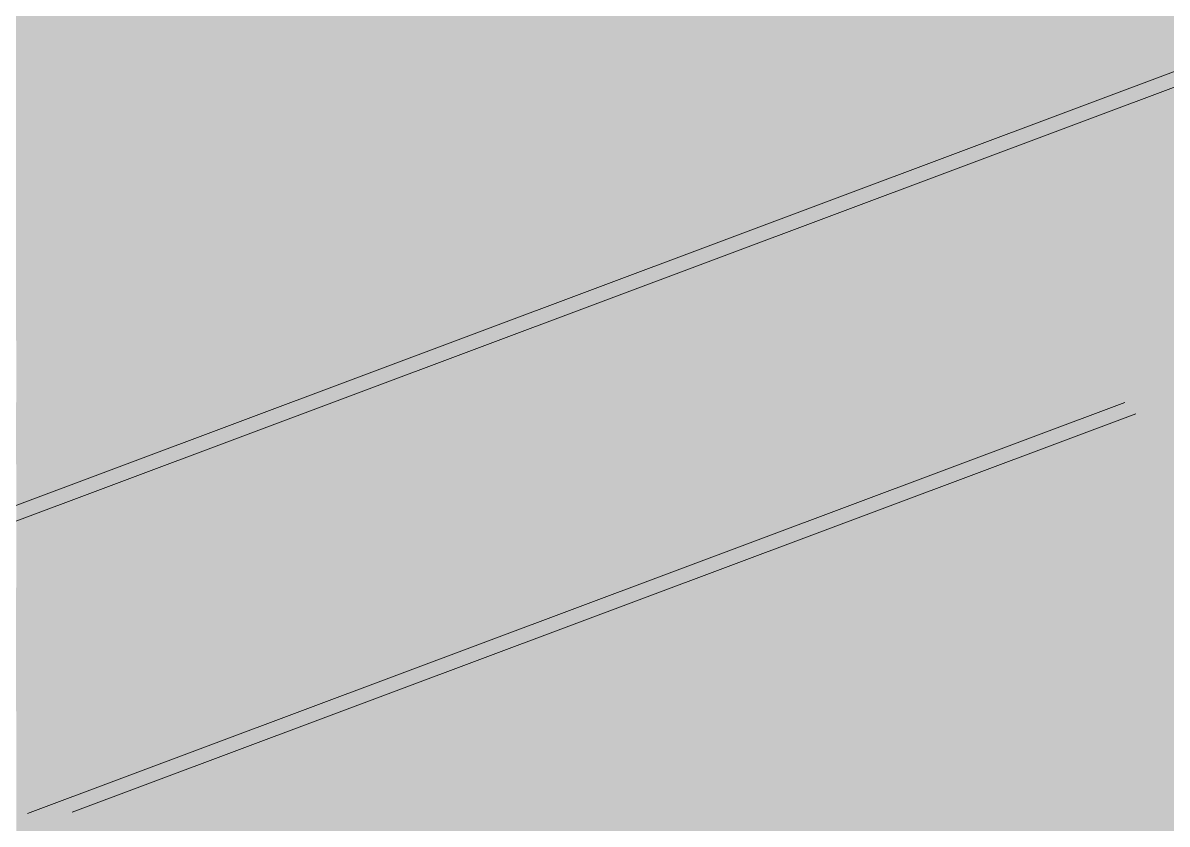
# Paper-space layout '03 3D Building and Roof' of a CAD drawing. Header units: millimetres. Extents: x 5 to 415, y 5 to 292.
# Drawn here: x 40.01 to 46.36, y 75.37 to 79.82 of the extents above; entities that cross this region are included whole.
import ezdxf

# ---------------------------------------------------------------- set-up
doc = ezdxf.new("R2010")
doc.units = ezdxf.units.MM
doc.layers.add('EXISTING', color=7, linetype='Continuous')
doc.layers.add('IMAGES', color=7, linetype='Continuous')

# ---------------------------------------------------------------- blocks, each defined once
blk = doc.blocks.new('SHEET_03')
at = {"layer": 'EXISTING', "color": 250, "lineweight": 9}
for p, q in [((37.7996, 76.3297), (50.9068, 81.2398)), ((37.9238, 76.2889), (51.1553, 81.2455)), ((40.0359, 75.4339), (46.1236, 77.7144)), ((40.2844, 75.4396), (46.1857, 77.6503))]:
    blk.add_line(p, q, dxfattribs=at)
at = {"layer": 'IMAGES', "color": 7}
for points in [[(37.7457, 79.7714), (44.2575, 79.7714), (37.7457, 79.9429), (44.2575, 79.9429)], [(44.2575, 79.7714), (44.4289, 79.7714), (44.2575, 79.9429), (44.4289, 79.9429)], [(44.4289, 79.7714), (44.6002, 79.7714), (44.4289, 79.9429), (44.6002, 79.9429)], [(44.6002, 79.7714), (44.7716, 79.7714), (44.6002, 79.9429), (44.7716, 79.9429)], [(44.7716, 79.7714), (45.1143, 79.7714), (44.7716, 79.9429), (45.1143, 79.9429)], [(45.1143, 79.7714), (45.2857, 79.7714), (45.1143, 79.9429), (45.2857, 79.9429)], [(45.2857, 79.7714), (45.457, 79.7714), (45.2857, 79.9429), (45.457, 79.9429)], [(45.457, 79.7714), (45.6284, 79.7714), (45.457, 79.9429), (45.6284, 79.9429)], [(45.6284, 79.7714), (45.7998, 79.7714), (45.6284, 79.9429), (45.7998, 79.9429)], [(45.7998, 79.7714), (46.4852, 79.7714), (45.7998, 79.9429), (46.4852, 79.9429)], [(37.7457, 79.6), (43.7434, 79.6), (37.7457, 79.7714), (43.7434, 79.7714)], [(43.7434, 79.6), (43.9148, 79.6), (43.7434, 79.7714), (43.9148, 79.7714)], [(43.9148, 79.6), (44.2575, 79.6), (43.9148, 79.7714), (44.2575, 79.7714)], [(44.2575, 79.6), (44.4289, 79.6), (44.2575, 79.7714), (44.4289, 79.7714)], [(44.4289, 79.6), (44.6002, 79.6), (44.4289, 79.7714), (44.6002, 79.7714)], [(44.6002, 79.6), (44.7716, 79.6), (44.6002, 79.7714), (44.7716, 79.7714)], [(44.7716, 79.6), (45.1143, 79.6), (44.7716, 79.7714), (45.1143, 79.7714)], [(45.1143, 79.6), (45.2857, 79.6), (45.1143, 79.7714), (45.2857, 79.7714)], [(45.2857, 79.6), (46.1425, 79.6), (45.2857, 79.7714), (46.1425, 79.7714)], [(46.1425, 79.6), (46.3139, 79.6), (46.1425, 79.7714), (46.3139, 79.7714)], [(46.3139, 79.6), (46.4852, 79.6), (46.3139, 79.7714), (46.4852, 79.7714)], [(37.7457, 79.4286), (43.2293, 79.4286), (37.7457, 79.6), (43.2293, 79.6)], [(43.2293, 79.4286), (43.4007, 79.4286), (43.2293, 79.6), (43.4007, 79.6)], [(43.4007, 79.4286), (43.7434, 79.4286), (43.4007, 79.6), (43.7434, 79.6)], [(43.7434, 79.4286), (43.9148, 79.4286), (43.7434, 79.6), (43.9148, 79.6)], [(43.9148, 79.4286), (44.2575, 79.4286), (43.9148, 79.6), (44.2575, 79.6)], [(44.2575, 79.4286), (44.4289, 79.4286), (44.2575, 79.6), (44.4289, 79.6)], [(44.4289, 79.4286), (44.6002, 79.4286), (44.4289, 79.6), (44.6002, 79.6)], [(44.6002, 79.4286), (44.7716, 79.4286), (44.6002, 79.6), (44.7716, 79.6)], [(44.7716, 79.4286), (45.6284, 79.4286), (44.7716, 79.6), (45.6284, 79.6)], [(45.6284, 79.4286), (46.1425, 79.4286), (45.6284, 79.6), (46.1425, 79.6)], [(46.1425, 79.4286), (46.3139, 79.4286), (46.1425, 79.6), (46.3139, 79.6)], [(46.3139, 79.2571), (46.4852, 79.2571), (46.3139, 79.6), (46.4852, 79.6)], [(37.7457, 79.2571), (42.8866, 79.2571), (37.7457, 79.4286), (42.8866, 79.4286)], [(42.8866, 79.2571), (43.058, 79.2571), (42.8866, 79.4286), (43.058, 79.4286)], [(43.058, 79.2571), (43.2293, 79.2571), (43.058, 79.4286), (43.2293, 79.4286)], [(43.2293, 79.2571), (43.4007, 79.2571), (43.2293, 79.4286), (43.4007, 79.4286)], [(43.4007, 79.2571), (43.7434, 79.2571), (43.4007, 79.4286), (43.7434, 79.4286)], [(43.7434, 79.2571), (43.9148, 79.2571), (43.7434, 79.4286), (43.9148, 79.4286)], [(43.9148, 79.2571), (44.0861, 79.2571), (43.9148, 79.4286), (44.0861, 79.4286)], [(44.0861, 79.2571), (44.2575, 79.2571), (44.0861, 79.4286), (44.2575, 79.4286)], [(44.2575, 79.2571), (44.4289, 79.2571), (44.2575, 79.4286), (44.4289, 79.4286)], [(44.4289, 79.2571), (45.1143, 79.2571), (44.4289, 79.4286), (45.1143, 79.4286)], [(45.1143, 79.2571), (45.2857, 79.2571), (45.1143, 79.4286), (45.2857, 79.4286)], [(45.2857, 79.2571), (45.457, 79.2571), (45.2857, 79.4286), (45.457, 79.4286)], [(45.457, 79.2571), (45.6284, 79.2571), (45.457, 79.4286), (45.6284, 79.4286)], [(45.6284, 79.2571), (45.7998, 79.2571), (45.6284, 79.4286), (45.7998, 79.4286)], [(45.7998, 79.2571), (45.9711, 79.2571), (45.7998, 79.4286), (45.9711, 79.4286)], [(45.9711, 79.2571), (46.3139, 79.2571), (45.9711, 79.4286), (46.3139, 79.4286)], [(37.7457, 79.0857), (42.3725, 79.0857), (37.7457, 79.2571), (42.3725, 79.2571)], [(42.3725, 79.0857), (42.5439, 79.0857), (42.3725, 79.2571), (42.5439, 79.2571)], [(42.5439, 79.0857), (42.7152, 79.0857), (42.5439, 79.2571), (42.7152, 79.2571)], [(42.7152, 79.0857), (42.8866, 79.0857), (42.7152, 79.2571), (42.8866, 79.2571)], [(42.8866, 79.0857), (43.058, 79.0857), (42.8866, 79.2571), (43.058, 79.2571)], [(43.058, 79.0857), (43.2293, 79.0857), (43.058, 79.2571), (43.2293, 79.2571)], [(43.2293, 79.0857), (43.4007, 79.0857), (43.2293, 79.2571), (43.4007, 79.2571)], [(43.4007, 79.0857), (43.572, 79.0857), (43.4007, 79.2571), (43.572, 79.2571)], [(43.572, 79.0857), (43.7434, 79.0857), (43.572, 79.2571), (43.7434, 79.2571)], [(43.7434, 79.0857), (43.9148, 79.0857), (43.7434, 79.2571), (43.9148, 79.2571)], [(43.9148, 79.0857), (44.7716, 79.0857), (43.9148, 79.2571), (44.7716, 79.2571)], [(44.7716, 79.0857), (44.9429, 79.0857), (44.7716, 79.2571), (44.9429, 79.2571)], [(44.9429, 79.0857), (45.1143, 79.0857), (44.9429, 79.2571), (45.1143, 79.2571)], [(45.1143, 79.0857), (45.2857, 79.0857), (45.1143, 79.2571), (45.2857, 79.2571)], [(45.2857, 79.0857), (45.6284, 79.0857), (45.2857, 79.2571), (45.6284, 79.2571)], [(45.6284, 79.0857), (45.7998, 79.0857), (45.6284, 79.2571), (45.7998, 79.2571)], [(45.7998, 79.0857), (45.9711, 79.0857), (45.7998, 79.2571), (45.9711, 79.2571)], [(45.9711, 79.0857), (46.1425, 79.0857), (45.9711, 79.2571), (46.1425, 79.2571)], [(46.1425, 79.0857), (46.8279, 79.0857), (46.1425, 79.2571), (46.8279, 79.2571)], [(37.7457, 78.9143), (41.8584, 78.9143), (37.7457, 79.0857), (41.8584, 79.0857)], [(41.8584, 78.9143), (42.0298, 78.9143), (41.8584, 79.0857), (42.0298, 79.0857)], [(42.0298, 78.9143), (42.2011, 78.9143), (42.0298, 79.0857), (42.2011, 79.0857)], [(42.2011, 78.9143), (42.3725, 78.9143), (42.2011, 79.0857), (42.3725, 79.0857)], [(42.3725, 78.9143), (42.5439, 78.9143), (42.3725, 79.0857), (42.5439, 79.0857)], [(42.5439, 78.9143), (42.7152, 78.9143), (42.5439, 79.0857), (42.7152, 79.0857)], [(42.7152, 78.9143), (42.8866, 78.9143), (42.7152, 79.0857), (42.8866, 79.0857)], [(42.8866, 78.9143), (43.058, 78.9143), (42.8866, 79.0857), (43.058, 79.0857)], [(43.058, 78.9143), (43.2293, 78.9143), (43.058, 79.0857), (43.2293, 79.0857)], [(43.2293, 78.9143), (43.4007, 78.9143), (43.2293, 79.0857), (43.4007, 79.0857)], [(43.4007, 78.9143), (44.2575, 78.9143), (43.4007, 79.0857), (44.2575, 79.0857)], [(44.2575, 78.9143), (44.4289, 78.9143), (44.2575, 79.0857), (44.4289, 79.0857)], [(44.4289, 78.9143), (44.6002, 78.9143), (44.4289, 79.0857), (44.6002, 79.0857)], [(44.6002, 78.9143), (44.7716, 78.9143), (44.6002, 79.0857), (44.7716, 79.0857)], [(44.7716, 78.9143), (44.9429, 78.9143), (44.7716, 79.0857), (44.9429, 79.0857)], [(44.9429, 78.7429), (45.1143, 78.7429), (44.9429, 79.0857), (45.1143, 79.0857)], [(45.1143, 78.9143), (45.457, 78.9143), (45.1143, 79.0857), (45.457, 79.0857)], [(45.457, 78.9143), (45.6284, 78.9143), (45.457, 79.0857), (45.6284, 79.0857)], [(45.6284, 78.9143), (45.7998, 78.9143), (45.6284, 79.0857), (45.7998, 79.0857)], [(45.7998, 78.9143), (45.9711, 78.9143), (45.7998, 79.0857), (45.9711, 79.0857)], [(45.9711, 78.9143), (46.1425, 78.9143), (45.9711, 79.0857), (46.1425, 79.0857)], [(46.1425, 78.9143), (48.1988, 78.9143), (46.1425, 79.0857), (48.1988, 79.0857)], [(37.7457, 78.7429), (41.687, 78.7429), (37.7457, 78.9143), (41.687, 78.9143)], [(41.687, 78.7429), (41.8584, 78.7429), (41.687, 78.9143), (41.8584, 78.9143)], [(41.8584, 78.7429), (42.0298, 78.7429), (41.8584, 78.9143), (42.0298, 78.9143)], [(42.0298, 78.7429), (42.2011, 78.7429), (42.0298, 78.9143), (42.2011, 78.9143)], [(42.2011, 78.7429), (42.3725, 78.7429), (42.2011, 78.9143), (42.3725, 78.9143)], [(42.3725, 78.7429), (42.5439, 78.7429), (42.3725, 78.9143), (42.5439, 78.9143)], [(42.5439, 78.7429), (42.7152, 78.7429), (42.5439, 78.9143), (42.7152, 78.9143)], [(42.7152, 78.7429), (42.8866, 78.7429), (42.7152, 78.9143), (42.8866, 78.9143)], [(42.8866, 78.7429), (43.9148, 78.7429), (42.8866, 78.9143), (43.9148, 78.9143)], [(43.9148, 78.7429), (44.0861, 78.7429), (43.9148, 78.9143), (44.0861, 78.9143)], [(44.0861, 78.7429), (44.2575, 78.7429), (44.0861, 78.9143), (44.2575, 78.9143)], [(44.2575, 78.7429), (44.4289, 78.7429), (44.2575, 78.9143), (44.4289, 78.9143)], [(44.4289, 78.7429), (44.6002, 78.7429), (44.4289, 78.9143), (44.6002, 78.9143)], [(44.6002, 78.7429), (44.9429, 78.7429), (44.6002, 78.9143), (44.9429, 78.9143)], [(45.1143, 78.7429), (45.2857, 78.7429), (45.1143, 78.9143), (45.2857, 78.9143)], [(45.2857, 78.7429), (45.6284, 78.7429), (45.2857, 78.9143), (45.6284, 78.9143)], [(45.6284, 78.7429), (47.342, 78.7429), (45.6284, 78.9143), (47.342, 78.9143)], [(37.7457, 78.5714), (41.173, 78.5714), (37.7457, 78.7429), (41.173, 78.7429)], [(41.173, 78.5714), (41.3443, 78.5714), (41.173, 78.7429), (41.3443, 78.7429)], [(41.3443, 78.5714), (41.5157, 78.5714), (41.3443, 78.7429), (41.5157, 78.7429)], [(41.5157, 78.5714), (41.687, 78.5714), (41.5157, 78.7429), (41.687, 78.7429)], [(41.687, 78.5714), (41.8584, 78.5714), (41.687, 78.7429), (41.8584, 78.7429)], [(41.8584, 78.5714), (42.0298, 78.5714), (41.8584, 78.7429), (42.0298, 78.7429)], [(42.0298, 78.5714), (42.3725, 78.5714), (42.0298, 78.7429), (42.3725, 78.7429)], [(42.3725, 78.5714), (42.5439, 78.5714), (42.3725, 78.7429), (42.5439, 78.7429)], [(42.5439, 78.5714), (43.4007, 78.5714), (42.5439, 78.7429), (43.4007, 78.7429)], [(43.4007, 78.5714), (43.572, 78.5714), (43.4007, 78.7429), (43.572, 78.7429)], [(43.572, 78.5714), (43.7434, 78.5714), (43.572, 78.7429), (43.7434, 78.7429)], [(43.7434, 78.5714), (43.9148, 78.5714), (43.7434, 78.7429), (43.9148, 78.7429)], [(43.9148, 78.5714), (44.0861, 78.5714), (43.9148, 78.7429), (44.0861, 78.7429)], [(44.0861, 78.4), (44.2575, 78.4), (44.0861, 78.7429), (44.2575, 78.7429)], [(44.2575, 78.5714), (44.4289, 78.5714), (44.2575, 78.7429), (44.4289, 78.7429)], [(44.4289, 78.5714), (44.6002, 78.5714), (44.4289, 78.7429), (44.6002, 78.7429)], [(44.6002, 78.5714), (44.7716, 78.5714), (44.6002, 78.7429), (44.7716, 78.7429)], [(44.7716, 78.5714), (45.2857, 78.5714), (44.7716, 78.7429), (45.2857, 78.7429)], [(45.2857, 78.5714), (46.8279, 78.5714), (45.2857, 78.7429), (46.8279, 78.7429)], [(37.7457, 78.4), (40.4875, 78.4), (37.7457, 78.5714), (40.4875, 78.5714)], [(40.4875, 78.2286), (40.6589, 78.2286), (40.4875, 78.5714), (40.6589, 78.5714)], [(40.6589, 78.4), (40.8302, 78.4), (40.6589, 78.5714), (40.8302, 78.5714)], [(40.8302, 78.4), (41.173, 78.4), (40.8302, 78.5714), (41.173, 78.5714)], [(41.173, 78.4), (41.3443, 78.4), (41.173, 78.5714), (41.3443, 78.5714)], [(41.3443, 78.4), (41.687, 78.4), (41.3443, 78.5714), (41.687, 78.5714)], [(41.687, 78.4), (41.8584, 78.4), (41.687, 78.5714), (41.8584, 78.5714)], [(41.8584, 78.4), (42.0298, 78.4), (41.8584, 78.5714), (42.0298, 78.5714)], [(42.0298, 78.4), (42.8866, 78.4), (42.0298, 78.5714), (42.8866, 78.5714)], [(42.8866, 78.4), (43.058, 78.4), (42.8866, 78.5714), (43.058, 78.5714)], [(43.058, 78.4), (43.2293, 78.4), (43.058, 78.5714), (43.2293, 78.5714)], [(43.2293, 78.4), (43.4007, 78.4), (43.2293, 78.5714), (43.4007, 78.5714)], [(43.4007, 78.4), (43.572, 78.4), (43.4007, 78.5714), (43.572, 78.5714)], [(43.572, 78.4), (43.7434, 78.4), (43.572, 78.5714), (43.7434, 78.5714)], [(43.7434, 78.4), (44.0861, 78.4), (43.7434, 78.5714), (44.0861, 78.5714)], [(44.2575, 78.4), (44.6002, 78.4), (44.2575, 78.5714), (44.6002, 78.5714)], [(44.6002, 78.4), (44.7716, 78.4), (44.6002, 78.5714), (44.7716, 78.5714)], [(44.7716, 78.4), (46.4852, 78.4), (44.7716, 78.5714), (46.4852, 78.5714)], [(37.7457, 78.2286), (40.1448, 78.2286), (37.7457, 78.4), (40.1448, 78.4)], [(40.1448, 78.2286), (40.3161, 78.2286), (40.1448, 78.4), (40.3161, 78.4)], [(40.3161, 78.2286), (40.4875, 78.2286), (40.3161, 78.4), (40.4875, 78.4)], [(40.6589, 78.2286), (40.8302, 78.2286), (40.6589, 78.4), (40.8302, 78.4)], [(40.8302, 78.2286), (41.173, 78.2286), (40.8302, 78.4), (41.173, 78.4)], [(41.173, 78.2286), (41.3443, 78.2286), (41.173, 78.4), (41.3443, 78.4)], [(41.3443, 78.2286), (41.5157, 78.2286), (41.3443, 78.4), (41.5157, 78.4)], [(41.5157, 78.2286), (41.687, 78.2286), (41.5157, 78.4), (41.687, 78.4)], [(41.687, 78.2286), (42.5439, 78.2286), (41.687, 78.4), (42.5439, 78.4)], [(42.5439, 78.2286), (42.7152, 78.2286), (42.5439, 78.4), (42.7152, 78.4)], [(42.7152, 78.2286), (42.8866, 78.2286), (42.7152, 78.4), (42.8866, 78.4)], [(42.8866, 78.2286), (43.058, 78.2286), (42.8866, 78.4), (43.058, 78.4)], [(43.058, 78.0571), (43.4007, 78.0571), (43.058, 78.4), (43.4007, 78.4)], [(43.4007, 78.2286), (43.572, 78.2286), (43.4007, 78.4), (43.572, 78.4)], [(43.572, 78.2286), (43.9148, 78.2286), (43.572, 78.4), (43.9148, 78.4)], [(43.9148, 78.2286), (44.4289, 78.2286), (43.9148, 78.4), (44.4289, 78.4)], [(44.4289, 78.2286), (45.9711, 78.2286), (44.4289, 78.4), (45.9711, 78.4)], [(45.9711, 78.2286), (46.1425, 78.2286), (45.9711, 78.4), (46.1425, 78.4)], [(46.1425, 78.2286), (46.3139, 78.2286), (46.1425, 78.4), (46.3139, 78.4)], [(46.3139, 78.2286), (46.4852, 78.2286), (46.3139, 78.4), (46.4852, 78.4)], [(39.8021, 78.0571), (40.1448, 78.0571), (39.8021, 78.2286), (40.1448, 78.2286)], [(40.1448, 78.0571), (40.3161, 78.0571), (40.1448, 78.2286), (40.3161, 78.2286)], [(40.3161, 78.0571), (40.4875, 78.0571), (40.3161, 78.2286), (40.4875, 78.2286)], [(40.4875, 78.0571), (40.6589, 78.0571), (40.4875, 78.2286), (40.6589, 78.2286)], [(40.6589, 78.0571), (40.8302, 78.0571), (40.6589, 78.2286), (40.8302, 78.2286)], [(40.8302, 78.0571), (41.173, 78.0571), (40.8302, 78.2286), (41.173, 78.2286)], [(41.173, 78.0571), (41.3443, 78.0571), (41.173, 78.2286), (41.3443, 78.2286)], [(41.3443, 78.0571), (41.8584, 78.0571), (41.3443, 78.2286), (41.8584, 78.2286)], [(41.8584, 78.0571), (42.2011, 78.0571), (41.8584, 78.2286), (42.2011, 78.2286)], [(42.2011, 78.0571), (42.3725, 78.0571), (42.2011, 78.2286), (42.3725, 78.2286)], [(42.3725, 78.0571), (42.5439, 78.0571), (42.3725, 78.2286), (42.5439, 78.2286)], [(42.5439, 78.0571), (42.7152, 78.0571), (42.5439, 78.2286), (42.7152, 78.2286)], [(42.7152, 78.0571), (43.058, 78.0571), (42.7152, 78.2286), (43.058, 78.2286)], [(43.4007, 78.0571), (43.572, 78.0571), (43.4007, 78.2286), (43.572, 78.2286)], [(43.572, 78.0571), (43.9148, 78.0571), (43.572, 78.2286), (43.9148, 78.2286)], [(43.9148, 78.0571), (45.457, 78.0571), (43.9148, 78.2286), (45.457, 78.2286)], [(45.457, 78.0571), (45.6284, 78.0571), (45.457, 78.2286), (45.6284, 78.2286)], [(45.6284, 78.0571), (45.7998, 78.0571), (45.6284, 78.2286), (45.7998, 78.2286)], [(45.7998, 78.0571), (45.9711, 78.0571), (45.7998, 78.2286), (45.9711, 78.2286)], [(45.9711, 78.0571), (46.1425, 78.0571), (45.9711, 78.2286), (46.1425, 78.2286)], [(46.1425, 78.0571), (46.3139, 78.0571), (46.1425, 78.2286), (46.3139, 78.2286)], [(46.3139, 78.0571), (46.4852, 78.0571), (46.3139, 78.2286), (46.4852, 78.2286)], [(39.9734, 77.8857), (40.1448, 77.8857), (39.9734, 78.0571), (40.1448, 78.0571)], [(40.1448, 77.8857), (40.3161, 77.8857), (40.1448, 78.0571), (40.3161, 78.0571)], [(40.3161, 77.8857), (40.4875, 77.8857), (40.3161, 78.0571), (40.4875, 78.0571)], [(40.4875, 77.8857), (40.6589, 77.8857), (40.4875, 78.0571), (40.6589, 78.0571)], [(40.6589, 77.8857), (41.5157, 77.8857), (40.6589, 78.0571), (41.5157, 78.0571)], [(41.5157, 77.8857), (41.687, 77.8857), (41.5157, 78.0571), (41.687, 78.0571)], [(41.687, 77.8857), (41.8584, 77.8857), (41.687, 78.0571), (41.8584, 78.0571)], [(41.8584, 77.8857), (42.0298, 77.8857), (41.8584, 78.0571), (42.0298, 78.0571)], [(42.0298, 77.8857), (42.2011, 77.8857), (42.0298, 78.0571), (42.2011, 78.0571)], [(42.2011, 77.8857), (42.7152, 77.8857), (42.2011, 78.0571), (42.7152, 78.0571)], [(42.7152, 77.8857), (42.8866, 77.8857), (42.7152, 78.0571), (42.8866, 78.0571)], [(42.8866, 77.8857), (43.058, 77.8857), (42.8866, 78.0571), (43.058, 78.0571)], [(43.058, 77.8857), (43.4007, 77.8857), (43.058, 78.0571), (43.4007, 78.0571)], [(43.4007, 77.8857), (45.1143, 77.8857), (43.4007, 78.0571), (45.1143, 78.0571)], [(45.1143, 77.8857), (45.457, 77.8857), (45.1143, 78.0571), (45.457, 78.0571)], [(45.457, 77.7143), (45.6284, 77.7143), (45.457, 78.0571), (45.6284, 78.0571)], [(45.6284, 77.8857), (45.7998, 77.8857), (45.6284, 78.0571), (45.7998, 78.0571)], [(45.7998, 77.8857), (45.9711, 77.8857), (45.7998, 78.0571), (45.9711, 78.0571)], [(45.9711, 77.8857), (46.1425, 77.8857), (45.9711, 78.0571), (46.1425, 78.0571)], [(46.1425, 77.8857), (46.3139, 77.8857), (46.1425, 78.0571), (46.3139, 78.0571)], [(46.3139, 77.8857), (46.4852, 77.8857), (46.3139, 78.0571), (46.4852, 78.0571)], [(39.9734, 77.7143), (40.3161, 77.7143), (39.9734, 77.8857), (40.3161, 77.8857)], [(40.3161, 77.7143), (41.0016, 77.7143), (40.3161, 77.8857), (41.0016, 77.8857)], [(41.0016, 77.7143), (41.173, 77.7143), (41.0016, 77.8857), (41.173, 77.8857)], [(41.173, 77.7143), (41.3443, 77.7143), (41.173, 77.8857), (41.3443, 77.8857)], [(41.3443, 77.7143), (41.5157, 77.7143), (41.3443, 77.8857), (41.5157, 77.8857)], [(41.5157, 77.7143), (41.687, 77.7143), (41.5157, 77.8857), (41.687, 77.8857)], [(41.687, 77.7143), (41.8584, 77.7143), (41.687, 77.8857), (41.8584, 77.8857)], [(41.8584, 77.7143), (42.2011, 77.7143), (41.8584, 77.8857), (42.2011, 77.8857)], [(42.2011, 77.7143), (42.3725, 77.7143), (42.2011, 77.8857), (42.3725, 77.8857)], [(42.3725, 77.7143), (42.5439, 77.7143), (42.3725, 77.8857), (42.5439, 77.8857)], [(42.5439, 77.7143), (43.058, 77.7143), (42.5439, 77.8857), (43.058, 77.8857)], [(43.058, 77.7143), (44.6002, 77.7143), (43.058, 77.8857), (44.6002, 77.8857)], [(44.6002, 77.7143), (44.7716, 77.7143), (44.6002, 77.8857), (44.7716, 77.8857)], [(44.7716, 77.7143), (44.9429, 77.7143), (44.7716, 77.8857), (44.9429, 77.8857)], [(44.9429, 77.7143), (45.1143, 77.7143), (44.9429, 77.8857), (45.1143, 77.8857)], [(45.1143, 77.7143), (45.457, 77.7143), (45.1143, 77.8857), (45.457, 77.8857)], [(45.6284, 77.7143), (45.7998, 77.7143), (45.6284, 77.8857), (45.7998, 77.8857)], [(45.7998, 77.7143), (45.9711, 77.7143), (45.7998, 77.8857), (45.9711, 77.8857)], [(45.9711, 77.7143), (46.3139, 77.7143), (45.9711, 77.8857), (46.3139, 77.8857)], [(46.3139, 77.7143), (46.4852, 77.7143), (46.3139, 77.8857), (46.4852, 77.8857)], [(39.6307, 77.5429), (40.4875, 77.5429), (39.6307, 77.7143), (40.4875, 77.7143)], [(40.4875, 77.5429), (40.8302, 77.5429), (40.4875, 77.7143), (40.8302, 77.7143)], [(40.8302, 77.5429), (41.0016, 77.5429), (40.8302, 77.7143), (41.0016, 77.7143)], [(41.0016, 77.5429), (41.173, 77.5429), (41.0016, 77.7143), (41.173, 77.7143)], [(41.173, 77.5429), (41.3443, 77.5429), (41.173, 77.7143), (41.3443, 77.7143)], [(41.3443, 77.5429), (41.8584, 77.5429), (41.3443, 77.7143), (41.8584, 77.7143)], [(41.8584, 77.5429), (42.0298, 77.5429), (41.8584, 77.7143), (42.0298, 77.7143)], [(42.0298, 77.5429), (42.2011, 77.5429), (42.0298, 77.7143), (42.2011, 77.7143)], [(42.2011, 77.5429), (42.5439, 77.5429), (42.2011, 77.7143), (42.5439, 77.7143)], [(42.5439, 77.5429), (44.2575, 77.5429), (42.5439, 77.7143), (44.2575, 77.7143)], [(44.2575, 77.5429), (44.6002, 77.5429), (44.2575, 77.7143), (44.6002, 77.7143)], [(44.6002, 77.5429), (44.7716, 77.5429), (44.6002, 77.7143), (44.7716, 77.7143)], [(44.7716, 77.5429), (45.1143, 77.5429), (44.7716, 77.7143), (45.1143, 77.7143)], [(45.1143, 77.5429), (45.2857, 77.5429), (45.1143, 77.7143), (45.2857, 77.7143)], [(45.2857, 77.5429), (45.457, 77.5429), (45.2857, 77.7143), (45.457, 77.7143)], [(45.457, 77.5429), (45.6284, 77.5429), (45.457, 77.7143), (45.6284, 77.7143)], [(45.6284, 77.5429), (45.7998, 77.5429), (45.6284, 77.7143), (45.7998, 77.7143)], [(45.7998, 77.5429), (45.9711, 77.5429), (45.7998, 77.7143), (45.9711, 77.7143)], [(45.9711, 77.5429), (46.3139, 77.5429), (45.9711, 77.7143), (46.3139, 77.7143)], [(46.3139, 77.5429), (46.4852, 77.5429), (46.3139, 77.7143), (46.4852, 77.7143)], [(39.4593, 77.3714), (40.1448, 77.3714), (39.4593, 77.5429), (40.1448, 77.5429)], [(40.1448, 77.3714), (40.3161, 77.3714), (40.1448, 77.5429), (40.3161, 77.5429)], [(40.3161, 77.3714), (40.4875, 77.3714), (40.3161, 77.5429), (40.4875, 77.5429)], [(40.4875, 77.3714), (40.6589, 77.3714), (40.4875, 77.5429), (40.6589, 77.5429)], [(40.6589, 77.3714), (40.8302, 77.3714), (40.6589, 77.5429), (40.8302, 77.5429)], [(40.8302, 77.3714), (41.173, 77.3714), (40.8302, 77.5429), (41.173, 77.5429)], [(41.173, 77.3714), (41.3443, 77.3714), (41.173, 77.5429), (41.3443, 77.5429)], [(41.3443, 77.3714), (41.687, 77.3714), (41.3443, 77.5429), (41.687, 77.5429)], [(41.687, 77.3714), (42.0298, 77.3714), (41.687, 77.5429), (42.0298, 77.5429)], [(42.0298, 77.3714), (43.7434, 77.3714), (42.0298, 77.5429), (43.7434, 77.5429)], [(43.7434, 77.3714), (43.9148, 77.3714), (43.7434, 77.5429), (43.9148, 77.5429)], [(43.9148, 77.3714), (44.0861, 77.3714), (43.9148, 77.5429), (44.0861, 77.5429)], [(44.0861, 77.3714), (44.2575, 77.3714), (44.0861, 77.5429), (44.2575, 77.5429)], [(44.2575, 77.3714), (44.6002, 77.3714), (44.2575, 77.5429), (44.6002, 77.5429)], [(44.6002, 77.3714), (44.7716, 77.3714), (44.6002, 77.5429), (44.7716, 77.5429)], [(44.7716, 77.3714), (44.9429, 77.3714), (44.7716, 77.5429), (44.9429, 77.5429)], [(44.9429, 77.3714), (45.1143, 77.3714), (44.9429, 77.5429), (45.1143, 77.5429)], [(45.1143, 77.3714), (45.2857, 77.3714), (45.1143, 77.5429), (45.2857, 77.5429)], [(45.2857, 77.3714), (45.457, 77.3714), (45.2857, 77.5429), (45.457, 77.5429)], [(45.457, 77.3714), (45.6284, 77.3714), (45.457, 77.5429), (45.6284, 77.5429)], [(45.6284, 77.3714), (45.7998, 77.3714), (45.6284, 77.5429), (45.7998, 77.5429)], [(45.7998, 77.3714), (45.9711, 77.3714), (45.7998, 77.5429), (45.9711, 77.5429)], [(45.9711, 77.3714), (46.3139, 77.3714), (45.9711, 77.5429), (46.3139, 77.5429)], [(46.3139, 77.3714), (46.4852, 77.3714), (46.3139, 77.5429), (46.4852, 77.5429)], [(39.9734, 77.2), (40.1448, 77.2), (39.9734, 77.3714), (40.1448, 77.3714)], [(40.1448, 77.2), (40.4875, 77.2), (40.1448, 77.3714), (40.4875, 77.3714)], [(40.4875, 77.2), (40.8302, 77.2), (40.4875, 77.3714), (40.8302, 77.3714)], [(40.8302, 77.2), (41.0016, 77.2), (40.8302, 77.3714), (41.0016, 77.3714)], [(41.0016, 77.2), (41.173, 77.2), (41.0016, 77.3714), (41.173, 77.3714)], [(41.173, 77.2), (41.3443, 77.2), (41.173, 77.3714), (41.3443, 77.3714)], [(41.3443, 77.2), (41.687, 77.2), (41.3443, 77.3714), (41.687, 77.3714)], [(41.687, 77.2), (43.058, 77.2), (41.687, 77.3714), (43.058, 77.3714)], [(43.058, 77.2), (43.2293, 77.2), (43.058, 77.3714), (43.2293, 77.3714)], [(43.2293, 77.0286), (43.4007, 77.0286), (43.2293, 77.3714), (43.4007, 77.3714)], [(43.4007, 77.2), (43.7434, 77.2), (43.4007, 77.3714), (43.7434, 77.3714)], [(43.7434, 77.2), (44.0861, 77.2), (43.7434, 77.3714), (44.0861, 77.3714)], [(44.0861, 77.0286), (44.2575, 77.0286), (44.0861, 77.3714), (44.2575, 77.3714)], [(44.2575, 77.2), (44.4289, 77.2), (44.2575, 77.3714), (44.4289, 77.3714)], [(44.4289, 77.2), (44.6002, 77.2), (44.4289, 77.3714), (44.6002, 77.3714)], [(44.6002, 77.2), (44.7716, 77.2), (44.6002, 77.3714), (44.7716, 77.3714)], [(44.7716, 77.2), (44.9429, 77.2), (44.7716, 77.3714), (44.9429, 77.3714)], [(44.9429, 77.2), (45.1143, 77.2), (44.9429, 77.3714), (45.1143, 77.3714)], [(45.1143, 77.2), (45.2857, 77.2), (45.1143, 77.3714), (45.2857, 77.3714)], [(45.2857, 77.2), (45.457, 77.2), (45.2857, 77.3714), (45.457, 77.3714)], [(45.457, 77.2), (45.7998, 77.2), (45.457, 77.3714), (45.7998, 77.3714)], [(45.7998, 77.2), (46.1425, 77.2), (45.7998, 77.3714), (46.1425, 77.3714)], [(46.1425, 77.2), (46.3139, 77.2), (46.1425, 77.3714), (46.3139, 77.3714)], [(46.3139, 77.2), (46.4852, 77.2), (46.3139, 77.3714), (46.4852, 77.3714)], [(39.9734, 77.0286), (40.4875, 77.0286), (39.9734, 77.2), (40.4875, 77.2)], [(40.4875, 77.0286), (40.6589, 77.0286), (40.4875, 77.2), (40.6589, 77.2)], [(40.6589, 77.0286), (40.8302, 77.0286), (40.6589, 77.2), (40.8302, 77.2)], [(40.8302, 77.0286), (41.0016, 77.0286), (40.8302, 77.2), (41.0016, 77.2)], [(41.0016, 77.0286), (42.8866, 77.0286), (41.0016, 77.2), (42.8866, 77.2)], [(42.8866, 77.0286), (43.058, 77.0286), (42.8866, 77.2), (43.058, 77.2)], [(43.058, 76.8571), (43.2293, 76.8571), (43.058, 77.2), (43.2293, 77.2)], [(43.4007, 77.0286), (43.572, 77.0286), (43.4007, 77.2), (43.572, 77.2)], [(43.572, 77.0286), (43.7434, 77.0286), (43.572, 77.2), (43.7434, 77.2)], [(43.7434, 77.0286), (43.9148, 77.0286), (43.7434, 77.2), (43.9148, 77.2)], [(43.9148, 77.0286), (44.0861, 77.0286), (43.9148, 77.2), (44.0861, 77.2)], [(44.2575, 77.0286), (44.4289, 77.0286), (44.2575, 77.2), (44.4289, 77.2)], [(44.4289, 77.0286), (44.6002, 77.0286), (44.4289, 77.2), (44.6002, 77.2)], [(44.6002, 77.0286), (44.9429, 77.0286), (44.6002, 77.2), (44.9429, 77.2)], [(44.9429, 77.0286), (45.1143, 77.0286), (44.9429, 77.2), (45.1143, 77.2)], [(45.1143, 77.0286), (45.457, 77.0286), (45.1143, 77.2), (45.457, 77.2)], [(45.457, 77.0286), (45.6284, 77.0286), (45.457, 77.2), (45.6284, 77.2)], [(45.6284, 77.0286), (46.3139, 77.0286), (45.6284, 77.2), (46.3139, 77.2)], [(46.3139, 77.0286), (46.4852, 77.0286), (46.3139, 77.2), (46.4852, 77.2)], [(39.9734, 76.8571), (40.1448, 76.8571), (39.9734, 77.0286), (40.1448, 77.0286)], [(40.1448, 76.8571), (40.3161, 76.8571), (40.1448, 77.0286), (40.3161, 77.0286)], [(40.3161, 76.8571), (40.8302, 76.8571), (40.3161, 77.0286), (40.8302, 77.0286)], [(40.8302, 76.8571), (42.2011, 76.8571), (40.8302, 77.0286), (42.2011, 77.0286)], [(42.2011, 76.8571), (42.5439, 76.8571), (42.2011, 77.0286), (42.5439, 77.0286)], [(42.5439, 76.8571), (42.7152, 76.8571), (42.5439, 77.0286), (42.7152, 77.0286)], [(42.7152, 76.8571), (42.8866, 76.8571), (42.7152, 77.0286), (42.8866, 77.0286)], [(42.8866, 76.8571), (43.058, 76.8571), (42.8866, 77.0286), (43.058, 77.0286)], [(43.2293, 76.8571), (43.4007, 76.8571), (43.2293, 77.0286), (43.4007, 77.0286)], [(43.4007, 76.8571), (43.572, 76.8571), (43.4007, 77.0286), (43.572, 77.0286)], [(43.572, 76.8571), (43.7434, 76.8571), (43.572, 77.0286), (43.7434, 77.0286)], [(43.7434, 76.8571), (43.9148, 76.8571), (43.7434, 77.0286), (43.9148, 77.0286)], [(43.9148, 76.8571), (44.0861, 76.8571), (43.9148, 77.0286), (44.0861, 77.0286)], [(44.0861, 76.8571), (44.2575, 76.8571), (44.0861, 77.0286), (44.2575, 77.0286)], [(44.2575, 76.8571), (44.4289, 76.8571), (44.2575, 77.0286), (44.4289, 77.0286)], [(44.4289, 76.8571), (44.7716, 76.8571), (44.4289, 77.0286), (44.7716, 77.0286)], [(44.7716, 76.8571), (44.9429, 76.8571), (44.7716, 77.0286), (44.9429, 77.0286)], [(44.9429, 76.8571), (45.1143, 76.8571), (44.9429, 77.0286), (45.1143, 77.0286)], [(45.1143, 76.8571), (55.3961, 76.8571), (45.1143, 77.0286), (55.3961, 77.0286)], [(39.9734, 76.6857), (40.1448, 76.6857), (39.9734, 76.8571), (40.1448, 76.8571)], [(40.1448, 76.6857), (41.8584, 76.6857), (40.1448, 76.8571), (41.8584, 76.8571)], [(41.8584, 76.6857), (42.0298, 76.6857), (41.8584, 76.8571), (42.0298, 76.8571)], [(42.0298, 76.6857), (42.2011, 76.6857), (42.0298, 76.8571), (42.2011, 76.8571)], [(42.2011, 76.6857), (42.3725, 76.6857), (42.2011, 76.8571), (42.3725, 76.8571)], [(42.3725, 76.6857), (42.5439, 76.6857), (42.3725, 76.8571), (42.5439, 76.8571)], [(42.5439, 76.6857), (42.7152, 76.6857), (42.5439, 76.8571), (42.7152, 76.8571)], [(42.7152, 76.6857), (42.8866, 76.6857), (42.7152, 76.8571), (42.8866, 76.8571)], [(42.8866, 76.5143), (43.058, 76.5143), (42.8866, 76.8571), (43.058, 76.8571)], [(43.058, 76.6857), (43.4007, 76.6857), (43.058, 76.8571), (43.4007, 76.8571)], [(43.4007, 76.6857), (43.572, 76.6857), (43.4007, 76.8571), (43.572, 76.8571)], [(43.572, 76.6857), (43.7434, 76.6857), (43.572, 76.8571), (43.7434, 76.8571)], [(43.7434, 76.6857), (43.9148, 76.6857), (43.7434, 76.8571), (43.9148, 76.8571)], [(43.9148, 76.6857), (44.0861, 76.6857), (43.9148, 76.8571), (44.0861, 76.8571)], [(44.0861, 76.6857), (44.2575, 76.6857), (44.0861, 76.8571), (44.2575, 76.8571)], [(44.2575, 76.6857), (44.4289, 76.6857), (44.2575, 76.8571), (44.4289, 76.8571)], [(44.4289, 76.6857), (44.6002, 76.6857), (44.4289, 76.8571), (44.6002, 76.8571)], [(44.6002, 76.6857), (44.7716, 76.6857), (44.6002, 76.8571), (44.7716, 76.8571)], [(44.7716, 76.6857), (54.882, 76.6857), (44.7716, 76.8571), (54.882, 76.8571)], [(39.8021, 76.5143), (41.3443, 76.5143), (39.8021, 76.6857), (41.3443, 76.6857)], [(41.3443, 76.5143), (41.5157, 76.5143), (41.3443, 76.6857), (41.5157, 76.6857)], [(41.5157, 76.5143), (41.8584, 76.5143), (41.5157, 76.6857), (41.8584, 76.6857)], [(41.8584, 76.5143), (42.0298, 76.5143), (41.8584, 76.6857), (42.0298, 76.6857)], [(42.0298, 76.5143), (42.2011, 76.5143), (42.0298, 76.6857), (42.2011, 76.6857)], [(42.2011, 76.5143), (42.3725, 76.5143), (42.2011, 76.6857), (42.3725, 76.6857)], [(42.3725, 76.5143), (42.5439, 76.5143), (42.3725, 76.6857), (42.5439, 76.6857)], [(42.5439, 76.5143), (42.8866, 76.5143), (42.5439, 76.6857), (42.8866, 76.6857)], [(43.058, 76.5143), (43.2293, 76.5143), (43.058, 76.6857), (43.2293, 76.6857)], [(43.2293, 76.5143), (43.572, 76.5143), (43.2293, 76.6857), (43.572, 76.6857)], [(43.572, 76.5143), (43.7434, 76.5143), (43.572, 76.6857), (43.7434, 76.6857)], [(43.7434, 76.5143), (43.9148, 76.5143), (43.7434, 76.6857), (43.9148, 76.6857)], [(43.9148, 76.5143), (44.0861, 76.5143), (43.9148, 76.6857), (44.0861, 76.6857)], [(44.0861, 76.5143), (44.2575, 76.5143), (44.0861, 76.6857), (44.2575, 76.6857)], [(44.2575, 76.5143), (54.5393, 76.5143), (44.2575, 76.6857), (54.5393, 76.6857)], [(39.4593, 76.3429), (40.8302, 76.3429), (39.4593, 76.5143), (40.8302, 76.5143)], [(40.8302, 76.3429), (41.0016, 76.3429), (40.8302, 76.5143), (41.0016, 76.5143)], [(41.0016, 76.3429), (41.173, 76.3429), (41.0016, 76.5143), (41.173, 76.5143)], [(41.173, 76.3429), (41.3443, 76.3429), (41.173, 76.5143), (41.3443, 76.5143)], [(41.3443, 76.3429), (41.5157, 76.3429), (41.3443, 76.5143), (41.5157, 76.5143)], [(41.5157, 76.3429), (41.687, 76.3429), (41.5157, 76.5143), (41.687, 76.5143)], [(41.687, 76.3429), (41.8584, 76.3429), (41.687, 76.5143), (41.8584, 76.5143)], [(41.8584, 76.3429), (42.0298, 76.3429), (41.8584, 76.5143), (42.0298, 76.5143)], [(42.0298, 76.3429), (42.3725, 76.3429), (42.0298, 76.5143), (42.3725, 76.5143)], [(42.3725, 76.3429), (42.5439, 76.3429), (42.3725, 76.5143), (42.5439, 76.5143)], [(42.5439, 76.3429), (42.7152, 76.3429), (42.5439, 76.5143), (42.7152, 76.5143)], [(42.7152, 76.3429), (42.8866, 76.3429), (42.7152, 76.5143), (42.8866, 76.5143)], [(42.8866, 76.3429), (43.058, 76.3429), (42.8866, 76.5143), (43.058, 76.5143)], [(43.058, 76.1714), (43.2293, 76.1714), (43.058, 76.5143), (43.2293, 76.5143)], [(43.2293, 76.3429), (43.4007, 76.3429), (43.2293, 76.5143), (43.4007, 76.5143)], [(43.4007, 76.3429), (43.572, 76.3429), (43.4007, 76.5143), (43.572, 76.5143)], [(43.572, 76.3429), (43.9148, 76.3429), (43.572, 76.5143), (43.9148, 76.5143)], [(43.9148, 76.3429), (54.0252, 76.3429), (43.9148, 76.5143), (54.0252, 76.5143)], [(38.7739, 76.1714), (40.8302, 76.1714), (38.7739, 76.3429), (40.8302, 76.3429)], [(40.8302, 76.1714), (41.0016, 76.1714), (40.8302, 76.3429), (41.0016, 76.3429)], [(41.0016, 76.1714), (41.173, 76.1714), (41.0016, 76.3429), (41.173, 76.3429)], [(41.173, 76.1714), (41.5157, 76.1714), (41.173, 76.3429), (41.5157, 76.3429)], [(41.5157, 76.1714), (41.687, 76.1714), (41.5157, 76.3429), (41.687, 76.3429)], [(41.687, 76.1714), (41.8584, 76.1714), (41.687, 76.3429), (41.8584, 76.3429)], [(41.8584, 76.1714), (42.0298, 76.1714), (41.8584, 76.3429), (42.0298, 76.3429)], [(42.0298, 76.1714), (42.2011, 76.1714), (42.0298, 76.3429), (42.2011, 76.3429)], [(42.2011, 76.1714), (42.3725, 76.1714), (42.2011, 76.3429), (42.3725, 76.3429)], [(42.3725, 76.1714), (42.7152, 76.1714), (42.3725, 76.3429), (42.7152, 76.3429)], [(42.7152, 76.1714), (42.8866, 76.1714), (42.7152, 76.3429), (42.8866, 76.3429)], [(42.8866, 76.1714), (43.058, 76.1714), (42.8866, 76.3429), (43.058, 76.3429)], [(43.2293, 76.1714), (43.4007, 76.1714), (43.2293, 76.3429), (43.4007, 76.3429)], [(43.4007, 76.1714), (53.3397, 76.1714), (43.4007, 76.3429), (53.3397, 76.3429)], [(39.1166, 76), (40.1448, 76), (39.1166, 76.1714), (40.1448, 76.1714)], [(40.1448, 76), (40.3161, 76), (40.1448, 76.1714), (40.3161, 76.1714)], [(40.3161, 75.8286), (40.4875, 75.8286), (40.3161, 76.1714), (40.4875, 76.1714)], [(40.4875, 76), (40.6589, 76), (40.4875, 76.1714), (40.6589, 76.1714)], [(40.6589, 76), (40.8302, 76), (40.6589, 76.1714), (40.8302, 76.1714)], [(40.8302, 76), (41.0016, 76), (40.8302, 76.1714), (41.0016, 76.1714)], [(41.0016, 75.8286), (41.173, 75.8286), (41.0016, 76.1714), (41.173, 76.1714)], [(41.173, 76), (41.3443, 76), (41.173, 76.1714), (41.3443, 76.1714)], [(41.3443, 76), (41.5157, 76), (41.3443, 76.1714), (41.5157, 76.1714)], [(41.5157, 76), (41.687, 76), (41.5157, 76.1714), (41.687, 76.1714)], [(41.687, 76), (42.0298, 76), (41.687, 76.1714), (42.0298, 76.1714)], [(42.0298, 76), (42.2011, 76), (42.0298, 76.1714), (42.2011, 76.1714)], [(42.2011, 76), (42.7152, 76), (42.2011, 76.1714), (42.7152, 76.1714)], [(42.7152, 76), (42.8866, 76), (42.7152, 76.1714), (42.8866, 76.1714)], [(42.8866, 76), (53.1684, 76), (42.8866, 76.1714), (53.1684, 76.1714)], [(39.9734, 75.8286), (40.1448, 75.8286), (39.9734, 76), (40.1448, 76)], [(40.1448, 75.8286), (40.3161, 75.8286), (40.1448, 76), (40.3161, 76)], [(40.4875, 75.8286), (40.6589, 75.8286), (40.4875, 76), (40.6589, 76)], [(40.6589, 75.8286), (40.8302, 75.8286), (40.6589, 76), (40.8302, 76)], [(40.8302, 75.8286), (41.0016, 75.8286), (40.8302, 76), (41.0016, 76)], [(41.173, 75.8286), (41.3443, 75.8286), (41.173, 76), (41.3443, 76)], [(41.3443, 75.8286), (41.5157, 75.8286), (41.3443, 76), (41.5157, 76)], [(41.5157, 75.8286), (41.687, 75.8286), (41.5157, 76), (41.687, 76)], [(41.687, 75.8286), (42.0298, 75.8286), (41.687, 76), (42.0298, 76)], [(42.0298, 75.8286), (42.2011, 75.8286), (42.0298, 76), (42.2011, 76)], [(42.2011, 75.8286), (42.3725, 75.8286), (42.2011, 76), (42.3725, 76)], [(42.3725, 75.8286), (42.5439, 75.8286), (42.3725, 76), (42.5439, 76)], [(42.5439, 75.8286), (52.6543, 75.8286), (42.5439, 76), (52.6543, 76)], [(39.9734, 75.4857), (40.1448, 75.4857), (39.9734, 75.8286), (40.1448, 75.8286)], [(40.1448, 75.6571), (40.3161, 75.6571), (40.1448, 75.8286), (40.3161, 75.8286)], [(40.3161, 75.6571), (40.4875, 75.6571), (40.3161, 75.8286), (40.4875, 75.8286)], [(40.4875, 75.6571), (40.6589, 75.6571), (40.4875, 75.8286), (40.6589, 75.8286)], [(40.6589, 75.6571), (40.8302, 75.6571), (40.6589, 75.8286), (40.8302, 75.8286)], [(40.8302, 75.6571), (41.0016, 75.6571), (40.8302, 75.8286), (41.0016, 75.8286)], [(41.0016, 75.6571), (41.173, 75.6571), (41.0016, 75.8286), (41.173, 75.8286)], [(41.173, 75.6571), (41.3443, 75.6571), (41.173, 75.8286), (41.3443, 75.8286)], [(41.3443, 75.6571), (41.8584, 75.6571), (41.3443, 75.8286), (41.8584, 75.8286)], [(41.8584, 75.6571), (42.0298, 75.6571), (41.8584, 75.8286), (42.0298, 75.8286)], [(42.0298, 75.6571), (52.3116, 75.6571), (42.0298, 75.8286), (52.3116, 75.8286)], [(40.1448, 75.4857), (40.3161, 75.4857), (40.1448, 75.6571), (40.3161, 75.6571)], [(40.3161, 75.4857), (40.4875, 75.4857), (40.3161, 75.6571), (40.4875, 75.6571)], [(40.4875, 75.4857), (40.6589, 75.4857), (40.4875, 75.6571), (40.6589, 75.6571)], [(40.6589, 75.4857), (41.0016, 75.4857), (40.6589, 75.6571), (41.0016, 75.6571)], [(41.0016, 75.4857), (41.173, 75.4857), (41.0016, 75.6571), (41.173, 75.6571)], [(41.173, 75.4857), (41.3443, 75.4857), (41.173, 75.6571), (41.3443, 75.6571)], [(41.3443, 75.4857), (51.6261, 75.4857), (41.3443, 75.6571), (51.6261, 75.6571)], [(39.9734, 75.3143), (40.1448, 75.3143), (39.9734, 75.4857), (40.1448, 75.4857)], [(40.1448, 75.3143), (40.3161, 75.3143), (40.1448, 75.4857), (40.3161, 75.4857)], [(40.3161, 75.3143), (40.4875, 75.3143), (40.3161, 75.4857), (40.4875, 75.4857)], [(40.4875, 75.3143), (40.6589, 75.3143), (40.4875, 75.4857), (40.6589, 75.4857)], [(40.6589, 75.3143), (40.8302, 75.3143), (40.6589, 75.4857), (40.8302, 75.4857)], [(40.8302, 75.3143), (41.173, 75.3143), (40.8302, 75.4857), (41.173, 75.4857)], [(41.173, 75.3143), (51.112, 75.3143), (41.173, 75.4857), (51.112, 75.4857)]]:
    blk.add_solid(points, dxfattribs=at)

psp = doc.layouts.new('03 3D Building and Roof')

# ---------------------------------------------------------------- block references
psp.add_blockref('SHEET_03', (0, 0))

doc.saveas('drawing.dxf')
